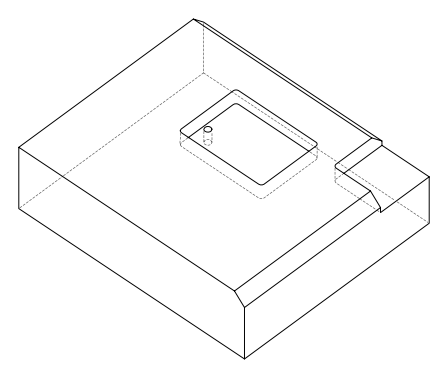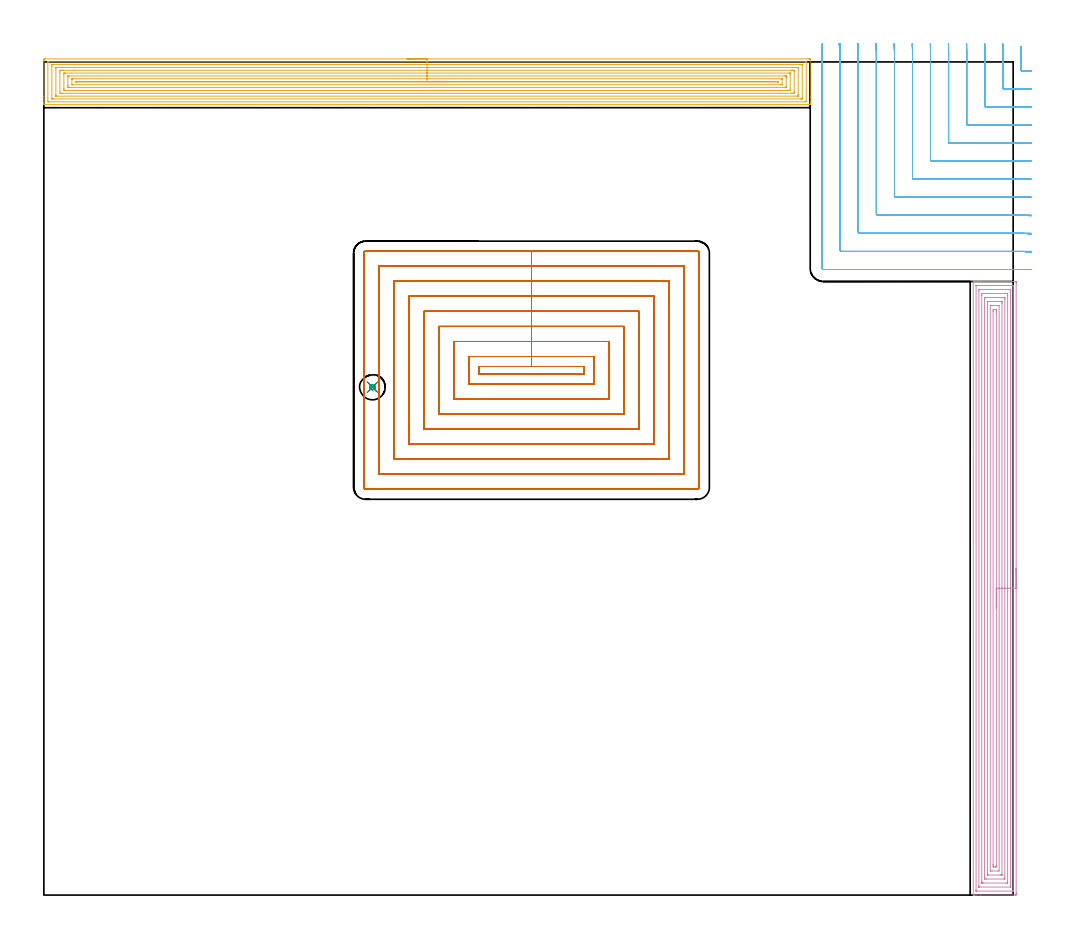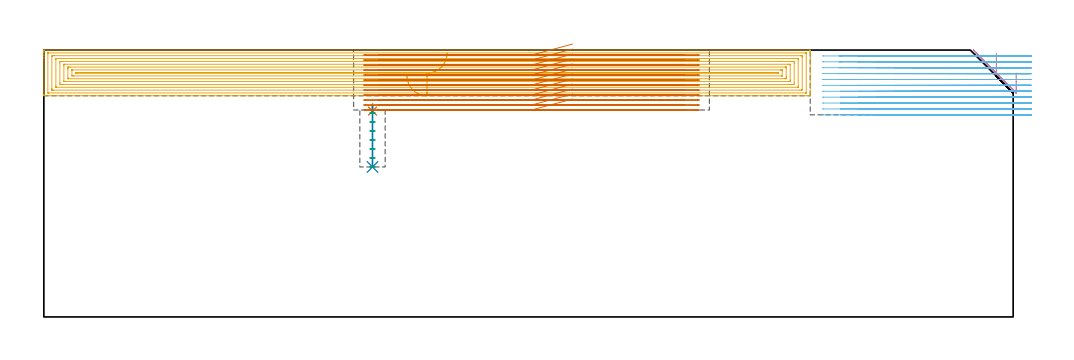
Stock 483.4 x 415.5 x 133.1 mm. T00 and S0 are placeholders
(PLAN: 7 operations, 5 tool changes, 157.2 min)
(1 SPOT_DRILL | STEP1POCKET | NXT0321_9005460120000 | 0.04 min | 3270 mm3)
(2 DRILL_BLIND_HOLE_INTO_CENTER | STEP1POCKET | NXT0301_087 | 0.13 min | 2922 mm3)
(3 MILL_ROUGH_BLIND_HOLE_CONTOUR | STEP1POCKET | NXT0201_013 | Spiral | 0.36 min | 1048 mm3)
(4 AREA_MILL | FG_CHAMFER_SURFACE | UGT0205_001 | 19.91 min | 71899 mm3)
(5 AREA_MILL_1 | FG_CHAMFER_SURFACE_1 | UGT0205_001 | 27.73 min | 101460 mm3)
(6 MILL_CORNER_NOTCH_RECTANGULAR | CORNER_NOTCH_RECTANGULAR | NXT0201_011 | Follow Part, ap 3, ae 75% | 34.38 min | 353683 mm3)
(7 MILL_RECTANGULAR_POCKET | POCKET_RECTANGULAR_STRAIGHT | NXT0201_013 | Follow Part, ap 2.5, ae 75% | 74.69 min | 678162 mm3)
(TOOL NXT0321_9005460120000 | NC Spot Drill, 142deg, 12mm, Carbide, Uncoated | D12 PA142 FL30 Z2)
(TOOL NXT0301_087 | Carbide Drill 11.6mm [860.1-1160-058A1-MM 2214] | D11.6 PA140 FL72 Z2)
(TOOL NXT0201_013 | ENDMILL 10mm | D10 FL30 Z4)
(TOOL UGT0205_001 | Chamfer Mill 20 x 3 x 45 deg. | D20 FL50 Z2)
(TOOL NXT0201_011 | ENDMILL 12mm [2P460-1200-NA 1630] | D12 FL38 Z6)
(OP 1 SPOT_DRILL)
G17 G21 G94 G90
T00 M6
G54
G17 G0 G90 X163.9 Y253.3 S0 M3
G43 Z143.1 H0
G94 G81 G98 Z102.658 F250. R106.2
G80
M5
M2
(OP 2 DRILL_BLIND_HOLE_INTO_CENTER)
G17 G21 G94 G90
T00 M6
G54
G17 G0 G90 X163.9 Y253.3 S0 M3
G43 Z143.1 H1
G94 G81 G98 Z74.8 F250. R105.2
G80
M5
M2
(OP 3 MILL_ROUGH_BLIND_HOLE_CONTOUR)
G17 G21 G94 G90
T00 M6
G54
G17 G0 G90 X163.9 Y253.3 S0 M3
G43 Z143.1 H0
Z101.714
G94 G3 X164.53 Y253.97 R0.631 F250.
X163.818 Y254.597 R0.67
X162.603 Y253.218 R1.3
X163.818 Y254.597 R-1.3
X163.21 Y253.908 R0.65
X163.9 Y253.3 R0.65
G0 Z97.229
G3 X164.53 Y253.97 R0.631
X163.818 Y254.597 R0.67
X162.603 Y253.218 R1.3
X163.818 Y254.597 R-1.3
X163.21 Y253.908 R0.65
X163.9 Y253.3 R0.65
G0 Z92.743
G3 X164.53 Y253.97 R0.631
X163.818 Y254.597 R0.67
X162.603 Y253.218 R1.3
X163.818 Y254.597 R-1.3
X163.21 Y253.908 R0.65
X163.9 Y253.3 R0.65
G0 Z88.257
G3 X164.53 Y253.97 R0.631
X163.818 Y254.597 R0.67
X162.603 Y253.218 R1.3
X163.818 Y254.597 R-1.3
X163.21 Y253.908 R0.65
X163.9 Y253.3 R0.65
G0 Z83.771
G3 X164.53 Y253.97 R0.631
X163.818 Y254.597 R0.67
X162.603 Y253.218 R1.3
X163.818 Y254.597 R-1.3
X163.21 Y253.908 R0.65
X163.9 Y253.3 R0.65
G0 Z79.286
G3 X164.53 Y253.97 R0.631
X163.818 Y254.597 R0.67
X162.603 Y253.218 R1.3
X163.818 Y254.597 R-1.3
X163.21 Y253.908 R0.65
X163.9 Y253.3 R0.65
G0 Z74.8
G3 X164.53 Y253.97 R0.631
X163.818 Y254.597 R0.67
X162.603 Y253.218 R1.3
X163.818 Y254.597 R-1.3
X163.21 Y253.908 R0.65
X163.9 Y253.3 R0.65
G0 Z143.1
M5
M2
(OP 4 AREA_MILL)
G17 G21 G94 G90
T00 M6
G54
G17 G0 G90 X484.9 Y163. S1061 M3
G43 Z143.1 H0
Z121.7
G94 G1 Y162.962 Z120.828 F250.
Y162.848 Z119.963
Y162.659 Z119.112
Y162.397 Z118.28
Y162.063 Z117.474
Y161.66 Z116.7
Y161.192 Z115.964
Y160.66 Z115.272
Y160.071 Z114.629
Y159.428 Z114.04
Y158.736 Z113.508
Y158. Z113.04
Y157.226 Z112.637
Y156.42 Z112.303
Y155.588 Z112.041
Y154.737 Z111.852
Y153.872 Z111.738
Y153. Z111.7
Y0.999
X484.899 Y0.623 Z111.701
X484.895 Y0.111 Z111.703
X484.892 Y0.009 Z111.706
X484.387 Y0. Z112.21
X467.288 Z129.307
X464.899 Z131.696
X464.2 Z132.399
X463.904 Z132.695
X463.527 Z133.063
X463.503 Y0.009 Z133.088
X463.5 Y0.176 Z133.1
Y305.824
X463.503 Y305.991 Z133.088
X463.527 Y306. Z133.063
X463.904 Z132.695
X464.2 Z132.399
X464.899 Z131.696
X466.134 Z130.463
X466.67 Z129.924
X467.288 Z129.307
X483.77 Z112.828
X484.387 Y305.996 Z112.21
X484.892 Y305.991 Z111.706
X484.895 Y305.889 Z111.703
X484.899 Y305.377 Z111.701
X484.9 Y304.86 Z111.7
Y153.
X483.486 Z113.114
X483.485 Y2.191 Z113.115
X483.484 Y2.081 Z113.116
X483.48 Y2.028 Z113.12
X483.478 Y2.01 Z113.122
X483.429 Y2.008 Z113.171
X483.021 Y2.001 Z113.579
X465.305 Z131.295
X465.049 Y2.005 Z131.551
X464.933 Y2.01 Z131.667
X464.921 Y2.015 Z131.679
X464.918 Y2.033 Z131.682
X464.916 Y2.084 Z131.684
X464.914 Y2.188 Z131.686
Y2.395
X464.915 Y303.809 Z131.685
X464.916 Y303.919 Z131.684
X464.92 Y303.972 Z131.68
X464.922 Y303.99 Z131.678
X464.971 Y303.992 Z131.629
X465.379 Y303.999 Z131.221
X483.095 Y304. Z113.505
X483.351 Y303.995 Z113.249
X483.467 Y303.99 Z113.133
X483.479 Y303.986 Z113.121
X483.482 Y303.967 Z113.118
X483.485 Y303.916 Z113.115
X483.486 Y303.812 Z113.114
Y303.605
Y153.
X482.072 Z114.528
X482.071 Y4.747 Z114.529
X482.069 Y4.198 Z114.531
X482.066 Y4.027 Z114.534
X482.065 Y4.013 Z114.535
X482.043 Y4.009 Z114.557
X481.991 Y4.003 Z114.609
X481.925 Y4. Z114.675
X466.67 Y4.001 Z129.93
X466.474 Y4.004 Z130.126
X466.345 Y4.01 Z130.255
X466.334 Y4.013 Z130.266
X466.332 Y4.019 Z130.268
X466.33 Y4.041 Z130.27
X466.328 Y4.543 Z130.272
X466.329 Y301.253 Z130.271
X466.331 Y301.802 Z130.269
X466.334 Y301.973 Z130.266
X466.335 Y301.987 Z130.265
X466.357 Y301.991 Z130.243
X466.409 Y301.997 Z130.191
X466.475 Y302. Z130.125
X481.73 Y301.999 Z114.87
X481.926 Y301.996 Z114.674
X482.055 Y301.99 Z114.545
X482.066 Y301.987 Z114.534
X482.068 Y301.981 Z114.532
X482.07 Y301.959 Z114.53
X482.071 Y301.917 Z114.529
X482.072 Y301.802 Z114.528
Y153.
X480.657 Z115.943
Y6.879
X480.656 Y6.175 Z115.944
X480.653 Y6.073 Z115.947
X480.651 Y6.019 Z115.949
X480.611 Y6.01 Z115.989
X480.394 Y6.005 Z116.206
X479.958 Y6. Z116.642
X468.427 Z128.173
X468.003 Y6.005 Z128.597
X467.791 Y6.01 Z128.809
X467.749 Y6.015 Z128.851
X467.747 Y6.051 Z128.853
X467.745 Y6.112 Z128.855
X467.743 Y6.691 Z128.857
Y6.879
Y299.121
X467.744 Y299.825 Z128.856
X467.747 Y299.927 Z128.853
X467.749 Y299.981 Z128.851
X467.789 Y299.99 Z128.811
X468.007 Y299.995 Z128.593
X468.442 Y300. Z128.158
X479.973 Z116.627
X480.397 Y299.995 Z116.203
X480.609 Y299.99 Z115.991
X480.651 Y299.985 Z115.949
X480.654 Y299.949 Z115.946
X480.655 Y299.888 Z115.945
X480.657 Y299.309 Z115.943
Y299.121
Y153.
X479.243 Z117.357
Y8.666
X479.242 Y8.495 Z117.358
X479.238 Y8.322 Z117.362
X479.23 Y8.01 Z117.37
X479.072 Y8.006 Z117.528
X478.845 Y8.001 Z117.755
X469.988 Y8. Z126.612
X469.328 Y8.001 Z127.272
X469.234 Y8.003 Z127.366
X469.176 Y8.007 Z127.424
X469.166 Y8.009 Z127.434
X469.163 Y8.051 Z127.437
X469.16 Y8.149 Z127.44
X469.157 Y8.494 Z127.443
Y8.666
Y297.334
X469.158 Y297.505 Z127.442
X469.162 Y297.679 Z127.438
X469.17 Y297.99 Z127.43
X469.328 Y297.994 Z127.272
X469.555 Y297.999 Z127.045
X478.412 Y298. Z118.188
X479.072 Y297.999 Z117.528
X479.166 Y297.997 Z117.434
X479.224 Y297.993 Z117.376
X479.234 Y297.991 Z117.366
X479.237 Y297.949 Z117.363
X479.24 Y297.851 Z117.36
X479.243 Y297.506 Z117.357
Y297.334
Y153.
X477.829 Z118.771
X477.828 Y10.187 Z118.772
X477.827 Y10.054 Z118.773
X477.825 Y10.022 Z118.775
X477.823 Y10.012 Z118.777
X477.813 Y10.009 Z118.787
X477.748 Y10.002 Z118.852
X477.3 Y10.001 Z119.3
X476.864 Y10. Z119.736
X471.1 Y10.001 Z125.5
X470.659 Y10.004 Z125.941
X470.585 Y10.01 Z126.015
X470.578 Y10.086 Z126.022
X470.575 Y10.454 Z126.025
X470.572 Y10.986 Z126.028
X470.571 Y295.813 Z126.029
X470.573 Y295.946 Z126.027
X470.575 Y295.978 Z126.025
X470.577 Y295.988 Z126.023
X470.587 Y295.991 Z126.013
X470.652 Y295.998 Z125.948
X471.1 Y296. Z125.5
X471.536 Z125.064
X477.3 Y295.999 Z119.3
X477.741 Y295.996 Z118.859
X477.815 Y295.99 Z118.785
X477.822 Y295.914 Z118.778
X477.826 Y295.546 Z118.774
X477.828 Y295.014 Z118.772
X477.829 Y153. Z118.771
X476.415 Z120.185
Y12.01
X475.767 Y12.001 Z120.833
X472.871 Y12. Z123.729
X472.221 Y12.003 Z124.379
X471.985 Y12.01 Z124.615
Y293.99
X472.633 Y293.999 Z123.967
X475.529 Y294. Z121.071
X476.179 Y293.997 Z120.421
X476.415 Y293.99 Z120.185
Y153.
X475.001 Z121.599
X475. Y14.922 Z121.6
X474.999 Y14.563 Z121.601
X474.993 Y14.029 Z121.607
X474.67 Y14.001 Z121.93
X474.643 Z121.957
X473.785 Y14. Z122.815
X473.757 Y14.002 Z122.843
X473.407 Y14.029 Z123.193
X473.402 Y14.387 Z123.198
X473.4 Y14.922 Z123.2
Y15.283
Y291.078
X473.401 Y291.437 Z123.199
X473.407 Y291.971 Z123.193
X473.73 Y291.999 Z122.87
X473.757 Y292. Z122.843
X474.615 Z121.985
X474.643 Y291.998 Z121.957
X474.993 Y291.971 Z121.607
X474.998 Y291.613 Z121.602
X475. Y291.078 Z121.6
X475.001 Y290.717 Z121.599
Y153.
Y152.128 Z121.638
Y151.264 Z121.751
Y150.412 Z121.94
Y149.58 Z122.203
Y148.774 Z122.536
Y148. Z122.939
Y147.264 Z123.408
Y146.572 Z123.939
Y145.929 Z124.528
Y145.34 Z125.172
Y144.809 Z125.864
Y144.34 Z126.599
Y143.937 Z127.373
Y143.603 Z128.179
Y143.341 Z129.011
Y143.152 Z129.863
Y143.038 Z130.728
Y143. Z131.599
G0 Z143.1
M5
M2
(OP 5 AREA_MILL_1)
G17 G21 G94 G90
T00 M6
G54
G17 G0 G90 X181.1 Y417. S1061 M3
G43 Z143.1 H0
Z120.3
G94 G1 X181.138 Z119.428 F250.
X181.252 Z118.564
X181.441 Z117.712
X181.703 Z116.88
X182.037 Z116.074
X182.44 Z115.3
X182.908 Z114.564
X183.44 Z113.872
X184.029 Z113.229
X184.672 Z112.64
X185.364 Z112.108
X186.1 Z111.64
X186.874 Z111.237
X187.68 Z110.903
X188.512 Z110.641
X189.363 Z110.452
X190.228 Z110.338
X191.1 Z110.3
X381.57
X382.047 Y416.995 Z110.303
X382.19 Y416.992 Z110.306
X382.2 Y416.845 Z110.453
Y397.871 Z129.425
Y395.493 Z131.801
Y394.773 Z132.526
Y394.54 Z132.76
X382.197 Y394.367 Z132.925
X382.19 Y394.202 Z133.089
X382.017 Y394.2 Z133.1
X0.183
X0.01 Y394.202 Z133.089
X0.002 Y394.367 Z132.925
X0. Y394.54 Z132.76
Y394.773 Z132.526
Y395.493 Z131.801
Y396.732 Z130.565
Y398.13 Z129.166
Y416.326 Z110.972
X0.003 Y416.585 Z110.712
X0.01 Y416.992 Z110.305
X0.212 Y416.996 Z110.302
X0.63 Y417. Z110.3
X191.1
Y415.586 Z111.714
X379.781 Y415.585 Z111.715
X379.906 Y415.584 Z111.716
X380.147 Y415.579 Z111.721
X380.191 Y415.571 Z111.729
X380.195 Y415.539 Z111.762
X380.198 Y415.503 Z111.797
X380.2 Y415.295 Z112.005
X380.199 Y395.824 Z131.476
X380.196 Y395.714 Z131.586
X380.19 Y395.642 Z131.658
X380.183 Y395.62 Z131.68
X380.166 Y395.619 Z131.681
X379.781 Y395.615 Z131.685
X379.658 Y395.614 Z131.686
X2.419 Y395.615 Z131.685
X2.294 Y395.616 Z131.684
X2.053 Y395.621 Z131.679
X2.009 Y395.629 Z131.671
X2.005 Y395.661 Z131.639
X2.002 Y395.696 Z131.604
X2. Y395.905 Z131.395
X2.001 Y415.376 Z111.924
X2.004 Y415.486 Z111.814
X2.01 Y415.558 Z111.742
X2.017 Y415.579 Z111.721
X2.034 Y415.581 Z111.719
X2.419 Y415.585 Z111.715
X2.542 Y415.586 Z111.714
X191.1
Y414.172 Z113.128
X377.099 Y414.171 Z113.129
X377.77 Y414.168 Z113.132
X377.993 Y414.165 Z113.135
X378.19 Y414.146 Z113.154
X378.196 Y413.949 Z113.351
X378.199 Y413.746 Z113.554
X378.2 Y397.926 Z129.374
X378.196 Y397.251 Z130.049
X378.193 Y397.055 Z130.245
X378.184 Y397.035 Z130.265
X378.162 Y397.032 Z130.268
X378.106 Y397.03 Z130.27
X377.993 Y397.029 Z130.271
X377.325 Y397.028 Z130.272
X5.101 Y397.029 Z130.271
X4.43 Y397.032 Z130.268
X4.207 Y397.035 Z130.265
X4.01 Y397.054 Z130.246
X4.004 Y397.251 Z130.049
X4.001 Y397.454 Z129.846
X4. Y413.273 Z114.027
X4.004 Y413.949 Z113.351
X4.007 Y414.145 Z113.155
X4.016 Y414.165 Z113.135
X4.038 Y414.168 Z113.132
X4.094 Y414.17 Z113.13
X4.207 Y414.171 Z113.129
X4.875 Y414.172 Z113.128
X191.1
Y412.757 Z114.543
X376.051
X376.132 Y412.756 Z114.544
X376.169 Y412.753 Z114.547
X376.185 Y412.751 Z114.549
X376.19 Y412.735 Z114.565
X376.194 Y412.628 Z114.672
X376.2 Y412.195 Z115.105
Y399.013 Z128.287
X376.193 Y398.572 Z128.728
X376.19 Y398.464 Z128.836
X376.181 Y398.449 Z128.851
X376.147 Y398.447 Z128.853
X376.078 Y398.445 Z128.855
X375.886 Y398.443 Z128.857
X6.148
X6.068 Y398.444 Z128.856
X6.031 Y398.447 Z128.853
X6.015 Y398.449 Z128.851
X6.01 Y398.465 Z128.835
X6.006 Y398.572 Z128.728
X6. Y399.004 Z128.296
Y412.187 Z115.113
X6.007 Y412.628 Z114.672
X6.01 Y412.736 Z114.564
X6.019 Y412.751 Z114.549
X6.052 Y412.753 Z114.547
X6.122 Y412.755 Z114.545
X6.314 Y412.757 Z114.543
X191.1
Y411.343 Z115.957
X372.596
X373.491 Y411.342 Z115.958
X373.522 Y411.341 Z115.959
X374.19 Y411.312 Z115.988
X374.199 Y410.647 Z116.653
Y400.766 Z126.534
X374.196 Y400.104 Z127.196
X374.19 Y399.888 Z127.412
X373.551 Y399.858 Z127.442
X373.522
X372.659 Y399.857 Z127.443
X366.986
X9.604
X8.709 Y399.858 Z127.442
X8.678 Y399.859 Z127.441
X8.01 Y399.888 Z127.412
X8.001 Y400.553 Z126.747
Y410.434 Z116.866
X8.004 Y411.096 Z116.204
X8.01 Y411.312 Z115.988
X8.649 Y411.342 Z115.958
X8.678
X9.541 Y411.343 Z115.957
X15.215
X191.1
Y409.929 Z117.371
X371.733 Y409.928 Z117.372
X372.114 Y409.926 Z117.374
X372.164 Y409.925 Z117.375
X372.185 Y409.923 Z117.377
X372.19 Y409.91 Z117.39
X372.195 Y409.83 Z117.47
X372.198 Y409.708 Z117.592
X372.2 Y409.555 Z117.745
Y409.096 Z118.204
X372.199 Y401.645 Z125.655
X372.196 Y401.416 Z125.884
X372.192 Y401.302 Z125.998
X372.19 Y401.279 Z126.021
X372.167 Y401.276 Z126.024
X372.111 Y401.274 Z126.026
X371.733 Y401.272 Z126.028
X371.22 Y401.271 Z126.029
X10.467 Y401.272 Z126.028
X10.086 Y401.273 Z126.027
X10.036 Y401.275 Z126.025
X10.015 Y401.277 Z126.023
X10.01 Y401.29 Z126.01
X10.005 Y401.37 Z125.93
X10.001 Y401.492 Z125.808
X10. Y401.645 Z125.655
Y402.104 Z125.196
X10.001 Y409.555 Z117.745
X10.004 Y409.784 Z117.516
X10.008 Y409.898 Z117.402
X10.01 Y409.921 Z117.379
X10.033 Y409.923 Z117.377
X10.089 Y409.926 Z117.374
X10.467 Y409.928 Z117.372
X10.98 Y409.929 Z117.371
X191.1
Y408.515 Z118.785
X369.215 Y408.514 Z118.786
X369.945 Y408.511 Z118.789
X370.116 Y408.508 Z118.792
X370.191 Y408.503 Z118.797
X370.193 Y408.483 Z118.817
X370.198 Y408.427 Z118.873
X370.2 Y407.797 Z119.503
Y407.546 Z119.754
Y403.403 Z123.897
X370.199 Y403.153 Z124.147
X370.196 Y402.901 Z124.399
X370.19 Y402.735 Z124.565
X370.186 Y402.691 Z124.609
X370.172 Y402.69 Z124.61
X370.127 Y402.688 Z124.612
X369.945 Y402.686 Z124.614
X369.781 Y402.685 Z124.615
X12.985
X12.255 Y402.689 Z124.611
X12.084 Y402.692 Z124.608
X12.009 Y402.697 Z124.603
X12.006 Y402.717 Z124.583
X12.002 Y402.773 Z124.527
X12. Y403.403 Z123.897
Y403.654 Z123.646
Y408.047 Z119.253
X12.004 Y408.299 Z119.001
X12.01 Y408.465 Z118.835
X12.014 Y408.509 Z118.791
X12.028 Y408.51 Z118.79
X12.073 Y408.512 Z118.788
X12.255 Y408.514 Z118.786
X12.419 Y408.515 Z118.785
X191.1
Y407.101 Z120.2
X367.971 Y407.1
X368.156
X368.181 Y407.097 Z120.203
X368.189 Y407.095 Z120.205
X368.195 Y407.047 Z120.253
X368.199 Y406.961 Z120.339
X368.2 Y406.918 Z120.382
Y404.282 Z123.018
Y404.239 Z123.061
X368.197 Y404.196 Z123.104
X368.19 Y404.115 Z123.185
X368.156 Y404.107 Z123.193
X367.447 Y404.1 Z123.2
X367.262
X14.229
X14.044
X14.019 Y404.103 Z123.197
X14.011 Y404.105 Z123.195
X14.005 Y404.153 Z123.147
X14.001 Y404.239 Z123.061
X14. Y404.282 Z123.018
Y406.918 Z120.382
Y406.961 Z120.339
X14.003 Y407.004 Z120.296
X14.01 Y407.085 Z120.215
X14.044 Y407.093 Z120.207
X14.753 Y407.1 Z120.2
X14.938
X191.1 Y407.101
Y405.686 Z121.614
X366.009
X366.096 Y405.684 Z121.616
X366.154 Y405.682 Z121.618
X366.191 Y405.679 Z121.621
X366.193 Y405.668 Z121.632
X366.195 Y405.6 Z121.7
X366.193 Y405.532 Z121.768
X366.191 Y405.521 Z121.779
X366.154 Y405.518 Z121.782
X366.096 Y405.515 Z121.785
X366.008 Y405.514 Z121.786
X16.191
X16.104 Y405.515 Z121.785
X16.046 Y405.518 Z121.782
X16.009 Y405.521 Z121.779
X16.007 Y405.532 Z121.768
X16.005 Y405.6 Z121.7
X16.007 Y405.668 Z121.632
X16.009 Y405.679 Z121.621
X16.046 Y405.682 Z121.618
X16.104 Y405.684 Z121.616
X16.192 Y405.686 Z121.614
X16.367
X191.1
X191.972 Z121.652
X192.836 Z121.766
X193.688 Z121.955
X194.52 Z122.217
X195.326 Z122.551
X196.1 Z122.954
X196.836 Z123.422
X197.528 Z123.953
X198.171 Z124.543
X198.76 Z125.186
X199.291 Z125.878
X199.76 Z126.614
X200.163 Z127.388
X200.497 Z128.194
X200.759 Z129.026
X200.948 Z129.877
X201.062 Z130.742
X201.1 Z131.614
G0 Z143.1
M5
M2
(OP 6 MILL_CORNER_NOTCH_RECTANGULAR)
G17 G21 G94 G90
T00 M6
G54
G17 G0 G90 X487.195 Y423.143 S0 M3
G43 Z143.1 H1
Z130.164
G94 G1 X487.2 Y420.143 F250.
Y419.972 F500.
Y411.593
G3 X487.793 Y411. R0.6
G2 X489.4 Y410.988 R99.
G1 X492.4 Y410.942 F250.
G0 Z143.1
X478.136 Y424.5
Z130.164
G1 X478.187 Y421.5
G2 X478.2 Y419.972 R90. F500.
G1 Y402.594
G3 X478.794 Y402. R0.6
G1 X487.872
G2 X489.4 Y401.987 R90.
G1 X492.4 Y401.936 F250.
G0 Z143.1
X469.129 Y424.499
Z130.164
G1 X469.186 Y421.5
G2 X469.2 Y419.972 R81. F500.
G1 Y393.594
G3 X469.794 Y393. R0.6
G1 X487.872
G2 X489.4 Y392.986 R81.
G1 X492.399 Y392.929 F250.
G0 Z143.1
X460.12 Y424.499
Z130.164
G1 X460.184 Y421.5
G2 X460.2 Y419.972 R72. F500.
G1 Y384.594
G3 X460.794 Y384. R0.6
G1 X487.872
G2 X489.4 Y383.984 R72.
G1 X492.399 Y383.92 F250.
G0 Z143.1
X451.109 Y424.499
Z130.164
G1 X451.181 Y421.5
G2 X451.2 Y419.972 R63. F500.
G1 Y375.594
G3 X451.794 Y375. R0.6
G1 X487.872
G2 X489.4 Y374.981 R63.
G1 X492.399 Y374.909 F250.
G0 Z143.1
X442.094 Y424.499
Z130.164
G1 X442.178 Y421.5
G2 X442.2 Y419.972 R54. F500.
G1 Y366.595
G3 X442.795 Y366. R0.6
G1 X487.872
G2 X489.4 Y365.978 R54.
G1 X492.399 Y365.894 F250.
G0 Z143.1
X433.072 Y424.498
Z130.164
G1 X433.174 Y421.5
G2 X433.2 Y419.972 R45. F500.
G1 Y357.595
G3 X433.795 Y357. R0.6
G1 X487.872
G2 X489.4 Y356.974 R45.
G1 X492.398 Y356.872 F250.
G0 Z143.1
X424.04 Y424.497
Z130.164
G1 X424.168 Y421.5
G2 X424.2 Y419.972 R36. F500.
G1 Y348.595
G3 X424.795 Y348. R0.6
G1 X487.872
G2 X489.4 Y347.968 R36.
G1 X492.397 Y347.84 F250.
G0 Z143.1
X414.987 Y424.495
Z130.164
G1 X415.157 Y421.5
G2 X415.2 Y419.972 R27. F500.
G1 Y339.596
G3 X415.796 Y339. R0.6
G1 X487.872
G2 X489.4 Y338.957 R27.
G1 X492.395 Y338.787 F250.
G0 Z143.1
X405.88 Y424.489
Z130.164
G1 X406.135 Y421.5
G2 X406.2 Y419.972 R18. F500.
G1 Y330.596
G3 X406.796 Y330. R0.6
G1 X487.872
G2 X489.4 Y329.935 R18.
G1 X492.389 Y329.68 F250.
G0 Z143.1
X396.56 Y424.456
Z130.164
G1 X397.069 Y421.5
G2 X397.2 Y419.972 R9. F500.
G1 Y321.596
G3 X397.796 Y321. R0.6
G1 X487.872
G2 X489.4 Y320.869 R9.
G1 X492.356 Y320.36 F250.
G0 Z143.1
X388.2 Y422.972
Z130.164
G1 Y419.972
Y312.596 F500.
G3 X388.796 Y312. R0.6
G1 X487.872
X490.872 F250.
G0 Z143.1
X487.195 Y423.143
Z127.227
G1 X487.2 Y420.143
Y419.972 F500.
Y411.593
G3 X487.793 Y411. R0.6
G2 X489.4 Y410.988 R99.
G1 X492.4 Y410.942 F250.
G0 Z143.1
X478.136 Y424.5
Z127.227
G1 X478.187 Y421.5
G2 X478.2 Y419.972 R90. F500.
G1 Y402.594
G3 X478.794 Y402. R0.6
G1 X487.872
G2 X489.4 Y401.987 R90.
G1 X492.4 Y401.936 F250.
G0 Z143.1
X469.129 Y424.499
Z127.227
G1 X469.186 Y421.5
G2 X469.2 Y419.972 R81. F500.
G1 Y393.594
G3 X469.794 Y393. R0.6
G1 X487.872
G2 X489.4 Y392.986 R81.
G1 X492.399 Y392.929 F250.
G0 Z143.1
X460.12 Y424.499
Z127.227
G1 X460.184 Y421.5
G2 X460.2 Y419.972 R72. F500.
G1 Y384.594
G3 X460.794 Y384. R0.6
G1 X487.872
G2 X489.4 Y383.984 R72.
G1 X492.399 Y383.92 F250.
G0 Z143.1
X451.109 Y424.499
Z127.227
G1 X451.181 Y421.5
G2 X451.2 Y419.972 R63. F500.
G1 Y375.594
G3 X451.794 Y375. R0.6
G1 X487.872
G2 X489.4 Y374.981 R63.
G1 X492.399 Y374.909 F250.
G0 Z143.1
X442.094 Y424.499
Z127.227
G1 X442.178 Y421.5
G2 X442.2 Y419.972 R54. F500.
G1 Y366.595
G3 X442.795 Y366. R0.6
G1 X487.872
G2 X489.4 Y365.978 R54.
G1 X492.399 Y365.894 F250.
G0 Z143.1
X433.072 Y424.498
Z127.227
G1 X433.174 Y421.5
G2 X433.2 Y419.972 R45. F500.
G1 Y357.595
G3 X433.795 Y357. R0.6
G1 X487.872
G2 X489.4 Y356.974 R45.
G1 X492.398 Y356.872 F250.
G0 Z143.1
X424.04 Y424.497
Z127.227
G1 X424.168 Y421.5
G2 X424.2 Y419.972 R36. F500.
G1 Y348.595
G3 X424.795 Y348. R0.6
G1 X487.872
G2 X489.4 Y347.968 R36.
G1 X492.397 Y347.84 F250.
G0 Z143.1
X414.987 Y424.495
Z127.227
G1 X415.157 Y421.5
G2 X415.2 Y419.972 R27. F500.
G1 Y339.596
G3 X415.796 Y339. R0.6
G1 X487.872
G2 X489.4 Y338.957 R27.
G1 X492.395 Y338.787 F250.
G0 Z143.1
X405.88 Y424.489
Z127.227
G1 X406.135 Y421.5
G2 X406.2 Y419.972 R18. F500.
G1 Y330.596
G3 X406.796 Y330. R0.6
G1 X487.872
G2 X489.4 Y329.935 R18.
G1 X492.389 Y329.68 F250.
G0 Z143.1
X396.56 Y424.456
Z127.227
G1 X397.069 Y421.5
G2 X397.2 Y419.972 R9. F500.
G1 Y321.596
G3 X397.796 Y321. R0.6
G1 X487.872
G2 X489.4 Y320.869 R9.
G1 X492.356 Y320.36 F250.
G0 Z143.1
X388.2 Y422.972
Z127.227
G1 Y419.972
Y312.596 F500.
G3 X388.796 Y312. R0.6
G1 X487.872
X490.872 F250.
G0 Z143.1
X487.195 Y423.143
Z124.291
G1 X487.2 Y420.143
Y419.972 F500.
Y411.593
G3 X487.793 Y411. R0.6
G2 X489.4 Y410.988 R99.
G1 X492.4 Y410.942 F250.
G0 Z143.1
X478.136 Y424.5
Z124.291
G1 X478.187 Y421.5
G2 X478.2 Y419.972 R90. F500.
G1 Y402.594
G3 X478.794 Y402. R0.6
G1 X487.872
G2 X489.4 Y401.987 R90.
G1 X492.4 Y401.936 F250.
G0 Z143.1
X469.129 Y424.499
Z124.291
G1 X469.186 Y421.5
G2 X469.2 Y419.972 R81. F500.
G1 Y393.594
G3 X469.794 Y393. R0.6
G1 X487.872
G2 X489.4 Y392.986 R81.
G1 X492.399 Y392.929 F250.
G0 Z143.1
X460.12 Y424.499
Z124.291
G1 X460.184 Y421.5
G2 X460.2 Y419.972 R72. F500.
G1 Y384.594
G3 X460.794 Y384. R0.6
G1 X487.872
G2 X489.4 Y383.984 R72.
G1 X492.399 Y383.92 F250.
G0 Z143.1
X451.109 Y424.499
Z124.291
G1 X451.181 Y421.5
G2 X451.2 Y419.972 R63. F500.
G1 Y375.595
G3 X451.795 Y375. R0.6
G1 X487.872
G2 X489.4 Y374.981 R63.
G1 X492.399 Y374.909 F250.
G0 Z143.1
X442.094 Y424.499
Z124.291
G1 X442.178 Y421.5
G2 X442.2 Y419.972 R54. F500.
G1 Y366.595
G3 X442.795 Y366. R0.6
G1 X487.872
G2 X489.4 Y365.978 R54.
G1 X492.399 Y365.894 F250.
G0 Z143.1
X433.072 Y424.498
Z124.291
G1 X433.174 Y421.5
G2 X433.2 Y419.972 R45. F500.
G1 Y357.595
G3 X433.795 Y357. R0.6
G1 X487.872
G2 X489.4 Y356.974 R45.
G1 X492.398 Y356.872 F250.
G0 Z143.1
X424.04 Y424.497
Z124.291
G1 X424.168 Y421.5
G2 X424.2 Y419.972 R36. F500.
G1 Y348.595
G3 X424.795 Y348. R0.6
G1 X487.872
G2 X489.4 Y347.968 R36.
G1 X492.397 Y347.84 F250.
G0 Z143.1
X414.987 Y424.495
Z124.291
G1 X415.157 Y421.5
G2 X415.2 Y419.972 R27. F500.
G1 Y339.596
G3 X415.796 Y339. R0.6
G1 X487.872
G2 X489.4 Y338.957 R27.
G1 X492.395 Y338.787 F250.
G0 Z143.1
X405.88 Y424.489
Z124.291
G1 X406.135 Y421.5
G2 X406.2 Y419.972 R18. F500.
G1 Y330.596
G3 X406.796 Y330. R0.6
G1 X487.872
G2 X489.4 Y329.935 R18.
G1 X492.389 Y329.68 F250.
G0 Z143.1
X396.56 Y424.456
Z124.291
G1 X397.069 Y421.5
G2 X397.2 Y419.972 R9. F500.
G1 Y321.596
G3 X397.796 Y321. R0.6
G1 X487.872
G2 X489.4 Y320.869 R9.
G1 X492.356 Y320.36 F250.
G0 Z143.1
X388.2 Y422.972
Z124.291
G1 Y419.972
Y312.596 F500.
G3 X388.796 Y312. R0.6
G1 X487.872
X490.872 F250.
G0 Z143.1
X487.195 Y423.143
Z121.354
G1 X487.2 Y420.143
Y419.972 F500.
Y411.593
G3 X487.793 Y411. R0.6
G2 X489.4 Y410.988 R99.
G1 X492.4 Y410.942 F250.
G0 Z143.1
X478.136 Y424.5
Z121.354
G1 X478.187 Y421.5
G2 X478.2 Y419.972 R90. F500.
G1 Y402.594
G3 X478.794 Y402. R0.6
G1 X487.872
G2 X489.4 Y401.987 R90.
G1 X492.4 Y401.936 F250.
G0 Z143.1
X469.129 Y424.499
Z121.354
G1 X469.186 Y421.5
G2 X469.2 Y419.972 R81. F500.
G1 Y393.594
G3 X469.794 Y393. R0.6
G1 X487.872
G2 X489.4 Y392.986 R81.
G1 X492.399 Y392.929 F250.
G0 Z143.1
X460.12 Y424.499
Z121.354
G1 X460.184 Y421.5
G2 X460.2 Y419.972 R72. F500.
G1 Y384.594
G3 X460.794 Y384. R0.6
G1 X487.872
G2 X489.4 Y383.984 R72.
G1 X492.399 Y383.92 F250.
G0 Z143.1
X451.109 Y424.499
Z121.354
G1 X451.181 Y421.5
G2 X451.2 Y419.972 R63. F500.
G1 Y375.595
G3 X451.795 Y375. R0.6
G1 X487.872
G2 X489.4 Y374.981 R63.
G1 X492.399 Y374.909 F250.
G0 Z143.1
X442.094 Y424.499
Z121.354
G1 X442.178 Y421.5
G2 X442.2 Y419.972 R54. F500.
G1 Y366.595
G3 X442.795 Y366. R0.6
G1 X487.872
G2 X489.4 Y365.978 R54.
G1 X492.399 Y365.894 F250.
G0 Z143.1
X433.072 Y424.498
Z121.354
G1 X433.174 Y421.5
G2 X433.2 Y419.972 R45. F500.
G1 Y357.595
G3 X433.795 Y357. R0.6
G1 X487.872
G2 X489.4 Y356.974 R45.
G1 X492.398 Y356.872 F250.
G0 Z143.1
X424.04 Y424.497
Z121.354
G1 X424.168 Y421.5
G2 X424.2 Y419.972 R36. F500.
G1 Y348.595
G3 X424.795 Y348. R0.6
G1 X487.872
G2 X489.4 Y347.968 R36.
G1 X492.397 Y347.84 F250.
G0 Z143.1
X414.987 Y424.495
Z121.354
G1 X415.157 Y421.5
G2 X415.2 Y419.972 R27. F500.
G1 Y339.596
G3 X415.796 Y339. R0.6
G1 X487.872
G2 X489.4 Y338.957 R27.
G1 X492.395 Y338.787 F250.
G0 Z143.1
X405.88 Y424.489
Z121.354
G1 X406.135 Y421.5
G2 X406.2 Y419.972 R18. F500.
G1 Y330.596
G3 X406.796 Y330. R0.6
G1 X487.872
G2 X489.4 Y329.935 R18.
G1 X492.389 Y329.68 F250.
G0 Z143.1
X396.56 Y424.456
Z121.354
G1 X397.069 Y421.5
G2 X397.2 Y419.972 R9. F500.
G1 Y321.596
G3 X397.796 Y321. R0.6
G1 X487.872
G2 X489.4 Y320.869 R9.
G1 X492.356 Y320.36 F250.
G0 Z143.1
X388.2 Y422.972
Z121.354
G1 Y419.972
Y312.596 F500.
G3 X388.796 Y312. R0.6
G1 X487.872
X490.872 F250.
G0 Z143.1
X487.2 Y423.143
Z118.418
G1 Y420.143
Y411.593 F500.
G3 X487.793 Y411. R0.6
G1 X489.02
X489.4 Y410.999
X492.4 Y410.988 F250.
G0 Z143.1
X478.155 Y424.5
Z118.418
G1 X478.193 Y421.5
G2 X478.2 Y420.358 R90. F500.
G1 Y402.594
G3 X478.794 Y402. R0.6
G1 X489.02
X489.4 Y401.999
X492.4 Y401.987 F250.
G0 Z143.1
X469.15 Y424.5
Z118.418
G1 X469.192 Y421.5
G2 X469.2 Y420.358 R81. F500.
G1 Y393.594
G3 X469.794 Y393. R0.6
G1 X489.02
X489.4 Y392.999
X492.4 Y392.985 F250.
G0 Z143.1
X460.143 Y424.5
Z118.418
G1 X460.191 Y421.5
G2 X460.2 Y420.358 R72. F500.
G1 Y384.594
G3 X460.794 Y384. R0.6
G1 X489.02
G2 X489.4 Y383.999 R72.
G1 X492.4 Y383.983 F250.
G0 Z143.1
X451.135 Y424.499
Z118.418
G1 X451.19 Y421.5
G2 X451.2 Y420.358 R63. F500.
G1 Y375.594
G3 X451.794 Y375. R0.6
G1 X489.02
G2 X489.4 Y374.999 R63.
G1 X492.4 Y374.981 F250.
G0 Z143.1
X442.125 Y424.499
Z118.418
G1 X442.188 Y421.5
G2 X442.2 Y420.358 R54. F500.
G1 Y366.595
G3 X442.795 Y366. R0.6
G1 X489.02
G2 X489.4 Y365.999 R54.
G1 X492.4 Y365.978 F250.
G0 Z143.1
X433.109 Y424.499
Z118.418
G1 X433.186 Y421.5
G2 X433.2 Y420.358 R45. F500.
G1 Y357.595
G3 X433.795 Y357. R0.6
G1 X489.02
G2 X489.4 Y356.998 R45.
G1 X492.4 Y356.973 F250.
G0 Z143.1
X424.087 Y424.498
Z118.418
G1 X424.182 Y421.5
G2 X424.2 Y420.358 R36. F500.
G1 Y348.595
G3 X424.795 Y348. R0.6
G1 X489.02
G2 X489.4 Y347.998 R36.
G1 X492.4 Y347.966 F250.
G0 Z143.1
X415.049 Y424.497
Z118.418
G1 X415.176 Y421.5
G2 X415.2 Y420.358 R27. F500.
G1 Y339.596
G3 X415.796 Y339. R0.6
G1 X489.02
G2 X489.4 Y338.997 R27.
G1 X492.4 Y338.955 F250.
G0 Z143.1
X405.973 Y424.494
Z118.418
G1 X406.164 Y421.5
G2 X406.2 Y420.358 R18. F500.
G1 Y330.596
G3 X406.796 Y330. R0.6
G1 X489.02
G2 X489.4 Y329.996 R18.
G1 X492.399 Y329.933 F250.
G0 Z143.1
X396.747 Y424.476
Z118.418
G1 X397.127 Y421.5
G2 X397.2 Y420.358 R9. F500.
G1 Y321.596
G3 X397.796 Y321. R0.6
G1 X489.02
G2 X489.4 Y320.992 R9.
G1 X492.397 Y320.865 F250.
G0 Z143.1
X388.2 Y423.358
Z118.418
G1 Y420.358
Y312.596 F500.
G3 X388.796 Y312. R0.6
G1 X489.02
X492.02 F250.
G0 Z143.1
X487.2 Y423.143
Z115.482
G1 Y420.143
Y411.593 F500.
G3 X487.793 Y411. R0.6
G1 X489.4
X492.4 F250.
G0 Z143.1
X478.199 Y424.5
Z115.482
G1 X478.2 Y421.5
Y411.593 F500.
Y402.594
G3 X478.794 Y402. R0.6
G1 X489.4
X492.4 F250.
G0 Z143.1
X469.199 Y424.5
Z115.482
G1 X469.2 Y421.5
Y402.594 F500.
Y393.594
G3 X469.794 Y393. R0.6
G1 X489.4
X492.4 F250.
G0 Z143.1
X460.199 Y424.5
Z115.482
G1 X460.2 Y421.5
Y393.594 F500.
Y384.594
G3 X460.794 Y384. R0.6
G1 X489.4
X492.4 F250.
G0 Z143.1
X451.199 Y424.5
Z115.482
G1 X451.2 Y421.5
Y384.594 F500.
Y375.595
G3 X451.795 Y375. R0.6
G1 X489.4
X492.4 F250.
G0 Z143.1
X442.199 Y424.5
Z115.482
G1 X442.2 Y421.5
Y375.595 F500.
Y366.595
G3 X442.795 Y366. R0.6
G1 X489.4
X492.4 F250.
G0 Z143.1
X433.198 Y424.5
Z115.482
G1 X433.2 Y421.5
Y366.595 F500.
Y357.595
G3 X433.795 Y357. R0.6
G1 X489.4
X492.4 F250.
G0 Z143.1
X424.198 Y424.5
Z115.482
G1 X424.2 Y421.5
Y357.595 F500.
Y348.595
G3 X424.795 Y348. R0.6
G1 X489.4
X492.4 F250.
G0 Z143.1
X415.197 Y424.5
Z115.482
G1 X415.2 Y421.5
Y348.595 F500.
Y339.596
G3 X415.796 Y339. R0.6
G1 X489.4
X492.4 F250.
G0 Z143.1
X406.196 Y424.5
Z115.482
G1 X406.2 Y421.5
Y339.596 F500.
Y330.596
G3 X406.796 Y330. R0.6
G1 X489.4
X492.4 F250.
G0 Z143.1
X397.192 Y424.5
Z115.482
G1 X397.2 Y421.5
Y330.596 F500.
Y321.596
G3 X397.796 Y321. R0.6
G1 X489.4
X492.4 F250.
G0 Z143.1
X388.2 Y424.476
Z115.482
G1 Y421.476
Y312.596 F500.
G3 X388.796 Y312. R0.6
G1 X489.4
X492.4 F250.
G0 Z143.1
X487.2 Y423.143
Z112.545
G1 Y420.143
Y411.593 F500.
G3 X487.793 Y411. R0.6
G1 X489.4
X492.4 F250.
G0 Z143.1
X478.2 Y424.5
Z112.545
G1 Y421.5
Y402.594 F500.
G3 X478.794 Y402. R0.6
G1 X489.4
X492.4 F250.
G0 Z143.1
X469.2 Y424.5
Z112.545
G1 Y421.5
Y393.594 F500.
G3 X469.794 Y393. R0.6
G1 X489.4
X492.4 F250.
G0 Z143.1
X460.2 Y424.5
Z112.545
G1 Y421.5
Y384.594 F500.
G3 X460.794 Y384. R0.6
G1 X489.4
X492.4 F250.
G0 Z143.1
X451.2 Y424.5
Z112.545
G1 Y421.5
Y375.595 F500.
G3 X451.795 Y375. R0.6
G1 X489.4
X492.4 F250.
G0 Z143.1
X442.2 Y424.5
Z112.545
G1 Y421.5
Y366.595 F500.
G3 X442.795 Y366. R0.6
G1 X489.4
X492.4 F250.
G0 Z143.1
X433.2 Y424.5
Z112.545
G1 Y421.5
Y357.595 F500.
G3 X433.795 Y357. R0.6
G1 X489.4
X492.4 F250.
G0 Z143.1
X424.2 Y424.5
Z112.545
G1 Y421.5
Y348.595 F500.
G3 X424.795 Y348. R0.6
G1 X489.4
X492.4 F250.
G0 Z143.1
X415.2 Y424.5
Z112.545
G1 Y421.5
Y339.596 F500.
G3 X415.796 Y339. R0.6
G1 X489.4
X492.4 F250.
G0 Z143.1
X406.2 Y424.5
Z112.545
G1 Y421.5
Y330.596 F500.
G3 X406.796 Y330. R0.6
G1 X489.4
X492.4 F250.
G0 Z143.1
X397.2 Y424.5
Z112.545
G1 Y421.5
Y321.596 F500.
G3 X397.796 Y321. R0.6
G1 X489.4
X492.4 F250.
G0 Z143.1
X388.2 Y424.5
Z112.545
G1 Y421.5
Y312.596 F500.
G3 X388.796 Y312. R0.6
G1 X489.4
X492.4 F250.
G0 Z143.1
X487.2 Y423.143
Z109.609
G1 Y420.143
Y411.593 F500.
G3 X487.793 Y411. R0.6
G1 X489.4
X492.4 F250.
G0 Z143.1
X478.2 Y424.5
Z109.609
G1 Y421.5
Y402.594 F500.
G3 X478.794 Y402. R0.6
G1 X489.4
X492.4 F250.
G0 Z143.1
X469.2 Y424.5
Z109.609
G1 Y421.5
Y393.594 F500.
G3 X469.794 Y393. R0.6
G1 X489.4
X492.4 F250.
G0 Z143.1
X460.2 Y424.5
Z109.609
G1 Y421.5
Y384.594 F500.
G3 X460.794 Y384. R0.6
G1 X489.4
X492.4 F250.
G0 Z143.1
X451.2 Y424.5
Z109.609
G1 Y421.5
Y375.594 F500.
G3 X451.794 Y375. R0.6
G1 X489.4
X492.4 F250.
G0 Z143.1
X442.2 Y424.5
Z109.609
G1 Y421.5
Y366.595 F500.
G3 X442.795 Y366. R0.6
G1 X489.4
X492.4 F250.
G0 Z143.1
X433.2 Y424.5
Z109.609
G1 Y421.5
Y357.595 F500.
G3 X433.795 Y357. R0.6
G1 X489.4
X492.4 F250.
G0 Z143.1
X424.2 Y424.5
Z109.609
G1 Y421.5
Y348.595 F500.
G3 X424.795 Y348. R0.6
G1 X489.4
X492.4 F250.
G0 Z143.1
X415.2 Y424.5
Z109.609
G1 Y421.5
Y339.596 F500.
G3 X415.796 Y339. R0.6
G1 X489.4
X492.4 F250.
G0 Z143.1
X406.2 Y424.5
Z109.609
G1 Y421.5
Y330.596 F500.
G3 X406.796 Y330. R0.6
G1 X489.4
X492.4 F250.
G0 Z143.1
X397.2 Y424.5
Z109.609
G1 Y421.5
Y321.596 F500.
G3 X397.796 Y321. R0.6
G1 X489.4
X492.4 F250.
G0 Z143.1
X388.2 Y424.5
Z109.609
G1 Y421.5
Y312.596 F500.
G3 X388.796 Y312. R0.6
G1 X489.4
X492.4 F250.
G0 Z143.1
X487.2 Y423.143
Z106.673
G1 Y420.143
Y411.593 F500.
G3 X487.793 Y411. R0.6
G1 X489.4
X492.4 F250.
G0 Z143.1
X478.2 Y424.5
Z106.673
G1 Y421.5
Y402.594 F500.
G3 X478.794 Y402. R0.6
G1 X489.4
X492.4 F250.
G0 Z143.1
X469.2 Y424.5
Z106.673
G1 Y421.5
Y393.594 F500.
G3 X469.794 Y393. R0.6
G1 X489.4
X492.4 F250.
G0 Z143.1
X460.2 Y424.5
Z106.673
G1 Y421.5
Y384.594 F500.
G3 X460.794 Y384. R0.6
G1 X489.4
X492.4 F250.
G0 Z143.1
X451.2 Y424.5
Z106.673
G1 Y421.5
Y375.594 F500.
G3 X451.794 Y375. R0.6
G1 X489.4
X492.4 F250.
G0 Z143.1
X442.2 Y424.5
Z106.673
G1 Y421.5
Y366.595 F500.
G3 X442.795 Y366. R0.6
G1 X489.4
X492.4 F250.
G0 Z143.1
X433.2 Y424.5
Z106.673
G1 Y421.5
Y357.595 F500.
G3 X433.795 Y357. R0.6
G1 X489.4
X492.4 F250.
G0 Z143.1
X424.2 Y424.5
Z106.673
G1 Y421.5
Y348.595 F500.
G3 X424.795 Y348. R0.6
G1 X489.4
X492.4 F250.
G0 Z143.1
X415.2 Y424.5
Z106.673
G1 Y421.5
Y339.596 F500.
G3 X415.796 Y339. R0.6
G1 X489.4
X492.4 F250.
G0 Z143.1
X406.2 Y424.5
Z106.673
G1 Y421.5
Y330.596 F500.
G3 X406.796 Y330. R0.6
G1 X489.4
X492.4 F250.
G0 Z143.1
X397.2 Y424.5
Z106.673
G1 Y421.5
Y321.596 F500.
G3 X397.796 Y321. R0.6
G1 X489.4
X492.4 F250.
G0 Z143.1
X388.2 Y424.5
Z106.673
G1 Y421.5
Y312.596 F500.
G3 X388.796 Y312. R0.6
G1 X489.4
X492.4 F250.
G0 Z143.1
X487.2 Y423.143
Z103.736
G1 Y420.143
Y411.593 F500.
G3 X487.793 Y411. R0.6
G1 X489.4
X492.4 F250.
G0 Z143.1
X478.2 Y424.5
Z103.736
G1 Y421.5
Y402.594 F500.
G3 X478.794 Y402. R0.6
G1 X489.4
X492.4 F250.
G0 Z143.1
X469.2 Y424.5
Z103.736
G1 Y421.5
Y393.594 F500.
G3 X469.794 Y393. R0.6
G1 X489.4
X492.4 F250.
G0 Z143.1
X460.2 Y424.5
Z103.736
G1 Y421.5
Y384.594 F500.
G3 X460.794 Y384. R0.6
G1 X489.4
X492.4 F250.
G0 Z143.1
X451.2 Y424.5
Z103.736
G1 Y421.5
Y375.594 F500.
G3 X451.794 Y375. R0.6
G1 X489.4
X492.4 F250.
G0 Z143.1
X442.2 Y424.5
Z103.736
G1 Y421.5
Y366.595 F500.
G3 X442.795 Y366. R0.6
G1 X489.4
X492.4 F250.
G0 Z143.1
X433.2 Y424.5
Z103.736
G1 Y421.5
Y357.595 F500.
G3 X433.795 Y357. R0.6
G1 X489.4
X492.4 F250.
G0 Z143.1
X424.2 Y424.5
Z103.736
G1 Y421.5
Y348.595 F500.
G3 X424.795 Y348. R0.6
G1 X489.4
X492.4 F250.
G0 Z143.1
X415.2 Y424.5
Z103.736
G1 Y421.5
Y339.596 F500.
G3 X415.796 Y339. R0.6
G1 X489.4
X492.4 F250.
G0 Z143.1
X406.2 Y424.5
Z103.736
G1 Y421.5
Y330.596 F500.
G3 X406.796 Y330. R0.6
G1 X489.4
X492.4 F250.
G0 Z143.1
X397.2 Y424.5
Z103.736
G1 Y421.5
Y321.596 F500.
G3 X397.796 Y321. R0.6
G1 X489.4
X492.4 F250.
G0 Z143.1
X388.2 Y424.5
Z103.736
G1 Y421.5
Y312.596 F500.
G3 X388.796 Y312. R0.6
G1 X489.4
X492.4 F250.
G0 Z143.1
X487.2 Y423.143
Z100.8
G1 Y420.143
Y411.593 F500.
G3 X487.793 Y411. R0.6
G1 X489.4
X492.4 F250.
G0 Z143.1
X478.2 Y424.5
Z100.8
G1 Y421.5
Y402.594 F500.
G3 X478.794 Y402. R0.6
G1 X489.4
X492.4 F250.
G0 Z143.1
X469.2 Y424.5
Z100.8
G1 Y421.5
Y393.594 F500.
G3 X469.794 Y393. R0.6
G1 X489.4
X492.4 F250.
G0 Z143.1
X460.2 Y424.5
Z100.8
G1 Y421.5
Y384.594 F500.
G3 X460.794 Y384. R0.6
G1 X489.4
X492.4 F250.
G0 Z143.1
X451.2 Y424.5
Z100.8
G1 Y421.5
Y375.594 F500.
G3 X451.794 Y375. R0.6
G1 X489.4
X492.4 F250.
G0 Z143.1
X442.2 Y424.5
Z100.8
G1 Y421.5
Y366.595 F500.
G3 X442.795 Y366. R0.6
G1 X489.4
X492.4 F250.
G0 Z143.1
X433.2 Y424.5
Z100.8
G1 Y421.5
Y357.595 F500.
G3 X433.795 Y357. R0.6
G1 X489.4
X492.4 F250.
G0 Z143.1
X424.2 Y424.5
Z100.8
G1 Y421.5
Y348.595 F500.
G3 X424.795 Y348. R0.6
G1 X489.4
X492.4 F250.
G0 Z143.1
X415.2 Y424.5
Z100.8
G1 Y421.5
Y339.596 F500.
G3 X415.796 Y339. R0.6
G1 X489.4
X492.4 F250.
G0 Z143.1
X406.2 Y424.5
Z100.8
G1 Y421.5
Y330.596 F500.
G3 X406.796 Y330. R0.6
G1 X489.4
X492.4 F250.
G0 Z143.1
X397.2 Y424.5
Z100.8
G1 Y421.5
Y321.596 F500.
G3 X397.796 Y321. R0.6
G1 X489.4
X492.4 F250.
G0 Z143.1
X388.2 Y424.5
Z100.8
G1 Y421.5
Y312.596 F500.
G3 X388.796 Y312. R0.6
G1 X489.4
X492.4 F250.
G0 Z143.1
M5
M2
(OP 7 MILL_RECTANGULAR_POCKET)
G17 G21 G94 G90
T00 M6
G54
G17 G0 G90 X263.695 Y263.6 S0 M3
G43 Z143.1 H0
Z136.1
G94 G1 X243.2 Z130.608 F250.
X217. F500.
Y259.9
X269.4
Y263.6
X243.2
Y268.6
X212.
Y254.9
X274.4
Y268.6
X243.2
Y276.1
X204.5
Y247.4
X281.9
Y276.1
X243.2
Y283.6
X197.
Y239.9
X289.4
Y283.6
X243.2
Y291.1
X189.5
Y232.4
X296.9
Y291.1
X243.2
Y298.6
X182.
Y224.9
X304.4
Y298.6
X243.2
Y306.1
X174.5
Y217.4
X311.9
Y306.1
X243.2
Y313.6
X167.
Y209.9
X319.4
Y313.6
X243.2
Y321.1
X160.4
G3 X159.5 Y320.2 R0.9
G1 Y203.3
G3 X160.4 Y202.4 R0.9
G1 X326.
G3 X326.9 Y203.3 R0.9
G1 Y320.2
G3 X326. Y321.1 R0.9
G1 X243.2
X242.2
G0 X263.695 Y263.6 Z133.608
G1 X243.2 Z128.117 F250.
X217. F500.
Y259.9
X269.4
Y263.6
X243.2
Y268.6
X212.
Y254.9
X274.4
Y268.6
X243.2
Y276.1
X204.5
Y247.4
X281.9
Y276.1
X243.2
Y283.6
X197.
Y239.9
X289.4
Y283.6
X243.2
Y291.1
X189.5
Y232.4
X296.9
Y291.1
X243.2
Y298.6
X182.
Y224.9
X304.4
Y298.6
X243.2
Y306.1
X174.5
Y217.4
X311.9
Y306.1
X243.2
Y313.6
X167.
Y209.9
X319.4
Y313.6
X243.2
Y321.1
X160.4
G3 X159.5 Y320.2 R0.9
G1 Y203.3
G3 X160.4 Y202.4 R0.9
G1 X326.
G3 X326.9 Y203.3 R0.9
G1 Y320.2
G3 X326. Y321.1 R0.9
G1 X243.2
X242.2
G0 X263.695 Y263.6 Z131.117
G1 X243.2 Z125.625 F250.
X217. F500.
Y259.9
X269.4
Y263.6
X243.2
Y268.6
X212.
Y254.9
X274.4
Y268.6
X243.2
Y276.1
X204.5
Y247.4
X281.9
Y276.1
X243.2
Y283.6
X197.
Y239.9
X289.4
Y283.6
X243.2
Y291.1
X189.5
Y232.4
X296.9
Y291.1
X243.2
Y298.6
X182.
Y224.9
X304.4
Y298.6
X243.2
Y306.1
X174.5
Y217.4
X311.9
Y306.1
X243.2
Y313.6
X167.
Y209.9
X319.4
Y313.6
X243.2
Y321.1
X160.4
G3 X159.5 Y320.2 R0.9
G1 Y203.3
G3 X160.4 Y202.4 R0.9
G1 X326.
G3 X326.9 Y203.3 R0.9
G1 Y320.2
G3 X326. Y321.1 R0.9
G1 X243.2
X242.2
G0 X263.695 Y263.6 Z128.625
G1 X243.2 Z123.133 F250.
X217. F500.
Y259.9
X269.4
Y263.6
X243.2
Y268.6
X212.
Y254.9
X274.4
Y268.6
X243.2
Y276.1
X204.5
Y247.4
X281.9
Y276.1
X243.2
Y283.6
X197.
Y239.9
X289.4
Y283.6
X243.2
Y291.1
X189.5
Y232.4
X296.9
Y291.1
X243.2
Y298.6
X182.
Y224.9
X304.4
Y298.6
X243.2
Y306.1
X174.5
Y217.4
X311.9
Y306.1
X243.2
Y313.6
X167.
Y209.9
X319.4
Y313.6
X243.2
Y321.1
X160.4
G3 X159.5 Y320.2 R0.9
G1 Y203.3
G3 X160.4 Y202.4 R0.9
G1 X326.
G3 X326.9 Y203.3 R0.9
G1 Y320.2
G3 X326. Y321.1 R0.9
G1 X243.2
X242.2
G0 X263.695 Y263.6 Z126.133
G1 X243.2 Z120.642 F250.
X217. F500.
Y259.9
X269.4
Y263.6
X243.2
Y268.6
X212.
Y254.9
X274.4
Y268.6
X243.2
Y276.1
X204.5
Y247.4
X281.9
Y276.1
X243.2
Y283.6
X197.
Y239.9
X289.4
Y283.6
X243.2
Y291.1
X189.5
Y232.4
X296.9
Y291.1
X243.2
Y298.6
X182.
Y224.9
X304.4
Y298.6
X243.2
Y306.1
X174.5
Y217.4
X311.9
Y306.1
X243.2
Y313.6
X167.
Y209.9
X319.4
Y313.6
X243.2
Y321.1
X160.4
G3 X159.5 Y320.2 R0.9
G1 Y203.3
G3 X160.4 Y202.4 R0.9
G1 X326.
G3 X326.9 Y203.3 R0.9
G1 Y320.2
G3 X326. Y321.1 R0.9
G1 X243.2
X242.2
G0 X263.695 Y263.6 Z123.642
G1 X243.2 Z118.15 F250.
X217. F500.
Y259.9
X269.4
Y263.6
X243.2
Y268.6
X212.
Y254.9
X274.4
Y268.6
X243.2
Y276.1
X204.5
Y247.4
X281.9
Y276.1
X243.2
Y283.6
X197.
Y239.9
X289.4
Y283.6
X243.2
Y291.1
X189.5
Y232.4
X296.9
Y291.1
X243.2
Y298.6
X182.
Y224.9
X304.4
Y298.6
X243.2
Y306.1
X174.5
Y217.4
X311.9
Y306.1
X243.2
Y313.6
X167.
Y209.9
X319.4
Y313.6
X243.2
Y321.1
X160.4
G3 X159.5 Y320.2 R0.9
G1 Y203.3
G3 X160.4 Y202.4 R0.9
G1 X326.
G3 X326.9 Y203.3 R0.9
G1 Y320.2
G3 X326. Y321.1 R0.9
G1 X243.2
X242.2
G0 X263.695 Y263.6 Z121.15
G1 X243.2 Z115.658 F250.
X217. F500.
Y259.9
X269.4
Y263.6
X243.2
Y268.6
X212.
Y254.9
X274.4
Y268.6
X243.2
Y276.1
X204.5
Y247.4
X281.9
Y276.1
X243.2
Y283.6
X197.
Y239.9
X289.4
Y283.6
X243.2
Y291.1
X189.5
Y232.4
X296.9
Y291.1
X243.2
Y298.6
X182.
Y224.9
X304.4
Y298.6
X243.2
Y306.1
X174.5
Y217.4
X311.9
Y306.1
X243.2
Y313.6
X167.
Y209.9
X319.4
Y313.6
X243.2
Y321.1
X160.4
G3 X159.5 Y320.2 R0.9
G1 Y203.3
G3 X160.4 Y202.4 R0.9
G1 X326.
G3 X326.9 Y203.3 R0.9
G1 Y320.2
G3 X326. Y321.1 R0.9
G1 X243.2
X242.2
G0 X263.695 Y263.6 Z118.658
G1 X243.2 Z113.167 F250.
X217. F500.
Y259.9
X269.4
Y263.6
X243.2
Y268.6
X212.
Y254.9
X274.4
Y268.6
X243.2
Y276.1
X204.5
Y247.4
X281.9
Y276.1
X243.2
Y283.6
X197.
Y239.9
X289.4
Y283.6
X243.2
Y291.1
X189.5
Y232.4
X296.9
Y291.1
X243.2
Y298.6
X182.
Y224.9
X304.4
Y298.6
X243.2
Y306.1
X174.5
Y217.4
X311.9
Y306.1
X243.2
Y313.6
X167.
Y209.9
X319.4
Y313.6
X243.2
Y321.1
X160.4
G3 X159.5 Y320.2 R0.9
G1 Y203.3
G3 X160.4 Y202.4 R0.9
G1 X326.
G3 X326.9 Y203.3 R0.9
G1 Y320.2
G3 X326. Y321.1 R0.9
G1 X243.2
X242.2
G0 X263.695 Y263.6 Z116.167
G1 X243.2 Z110.675 F250.
X217. F500.
Y259.9
X269.4
Y263.6
X243.2
Y268.6
X212.
Y254.9
X274.4
Y268.6
X243.2
Y276.1
X204.5
Y247.4
X281.9
Y276.1
X243.2
Y283.6
X197.
Y239.9
X289.4
Y283.6
X243.2
Y291.1
X189.5
Y232.4
X296.9
Y291.1
X243.2
Y298.6
X182.
Y224.9
X304.4
Y298.6
X243.2
Y306.1
X174.5
Y217.4
X311.9
Y306.1
X243.2
Y313.6
X167.
Y209.9
X319.4
Y313.6
X243.2
Y321.1
X160.4
G3 X159.5 Y320.2 R0.9
G1 Y203.3
G3 X160.4 Y202.4 R0.9
G1 X326.
G3 X326.9 Y203.3 R0.9
G1 Y320.2
G3 X326. Y321.1 R0.9
G1 X243.2
X242.2
G0 X263.695 Y263.6 Z113.675
G1 X243.2 Z108.183 F250.
X217. F500.
Y259.9
X269.4
Y263.6
X243.2
Y268.6
X212.
Y254.9
X274.4
Y268.6
X243.2
Y276.1
X204.5
Y247.4
X281.9
Y276.1
X243.2
Y283.6
X197.
Y239.9
X289.4
Y283.6
X243.2
Y291.1
X189.5
Y232.4
X296.9
Y291.1
X243.2
Y298.6
X182.
Y224.9
X304.4
Y298.6
X243.2
Y306.1
X174.5
Y217.4
X311.9
Y306.1
X243.2
Y313.6
X167.
Y209.9
X319.4
Y313.6
X243.2
Y321.1
X160.4
G3 X159.5 Y320.2 R0.9
G1 Y203.3
G3 X160.4 Y202.4 R0.9
G1 X326.
G3 X326.9 Y203.3 R0.9
G1 Y320.2
G3 X326. Y321.1 R0.9
G1 X243.2
X242.2
G0 X263.695 Y263.6 Z111.183
G1 X243.2 Z105.692 F250.
X217. F500.
Y259.9
X269.4
Y263.6
X243.2
Y268.6
X212.
Y254.9
X274.4
Y268.6
X243.2
Y276.1
X204.5
Y247.4
X281.9
Y276.1
X243.2
Y283.6
X197.
Y239.9
X289.4
Y283.6
X243.2
Y291.1
X189.5
Y232.4
X296.9
Y291.1
X243.2
Y298.6
X182.
Y224.9
X304.4
Y298.6
X243.2
Y306.1
X174.5
Y217.4
X311.9
Y306.1
X243.2
Y313.6
X167.
Y209.9
X319.4
Y313.6
X243.2
Y321.1
X160.4
G3 X159.5 Y320.2 R0.9
G1 Y203.3
G3 X160.4 Y202.4 R0.9
G1 X326.
G3 X326.9 Y203.3 R0.9
G1 Y320.2
G3 X326. Y321.1 R0.9
G1 X243.2
X242.2
G0 X263.695 Y263.6 Z108.692
G1 X243.2 Z103.2 F250.
X217. F500.
Y259.9
X269.4
Y263.6
X243.2
Y268.6
X212.
Y254.9
X274.4
Y268.6
X243.2
Y276.1
X204.5
Y247.4
X281.9
Y276.1
X243.2
Y283.6
X197.
Y239.9
X289.4
Y283.6
X243.2
Y291.1
X189.5
Y232.4
X296.9
Y291.1
X243.2
Y298.6
X182.
Y224.9
X304.4
Y298.6
X243.2
Y306.1
X174.5
Y217.4
X311.9
Y306.1
X243.2
Y313.6
X167.
Y209.9
X319.4
Y313.6
X243.2
Y321.1
X160.4
G3 X159.5 Y320.2 R0.9
G1 Y203.3
G3 X160.4 Y202.4 R0.9
G1 X326.
G3 X326.9 Y203.3 R0.9
G1 Y320.2
G3 X326. Y321.1 R0.9
G1 X243.2
X242.2
G0 Z143.1
M5
M2
